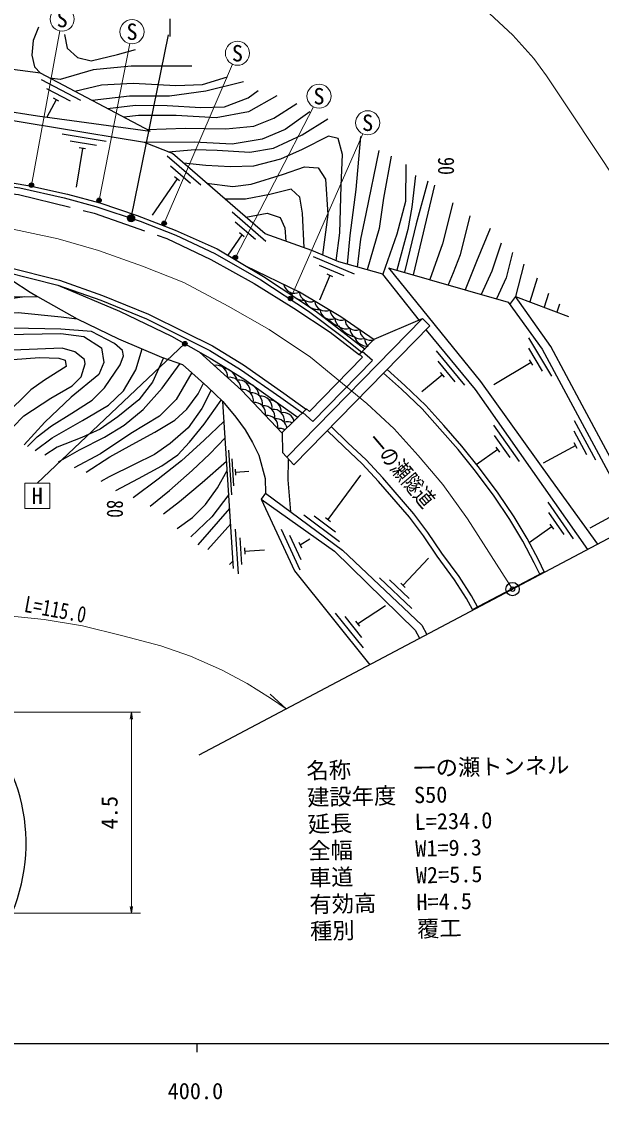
# Model space of a CAD drawing. Units: millimetres at full size, sheet at 1:1000, with parts at other scales. Extents: x 40000 to 680000, y 20000 to 380000.
# Drawn here: x 448334 to 513408, y 198715 to 319537 of the extents above; entities that cross this region are included whole.
import ezdxf
from ezdxf.enums import TextEntityAlignment as Align

# ---------------------------------------------------------------- set-up
doc = ezdxf.new("R2010")
doc.units = ezdxf.units.MM
doc.header["$LTSCALE"] = 1000
doc.header["$PDMODE"] = 32
doc.header["$PDSIZE"] = 500
doc.linetypes.add('CHAIN', pattern=[18.5, 12, -1.5, 3.5, -1.5])
doc.linetypes.add('DASHED', pattern=[7.5, 6, -1.5])
for name, color, linetype, lineweight in [('M-BGD', 7, 'Continuous', 25), ('M-BMK', 2, 'CHAIN', 13), ('M-BMK-OTRS', 5, 'Continuous', 25), ('M-BMK-SRVR', 3, 'Continuous', 25), ('M-STR-HTXT', 7, 'Continuous', 13), ('M-STR-STRC', 7, 'Continuous', 25), ('M-TTL-BAND', 7, 'Continuous', 25)]:
    doc.layers.add(name, color=color, linetype=linetype, lineweight=lineweight)
doc.layers.add('M-BMK-HTXT', color=7, linetype='Continuous')
doc.layers.add('M-OTRS', color=6, linetype='Continuous')
doc.styles.add('ＭＳ ゴシック', font='')
doc.styles.get('ＭＳ ゴシック').set_extended_font_data('MS Gothic')

# ---------------------------------------------------------------- blocks, each defined once
blk = doc.blocks.new('open_arrow')
at = {"color": 0, "linetype": 'Continuous', "lineweight": -2}
blk.add_lwpolyline([(7.5, 1.25), (0, 0), (7.5, -1.25)], dxfattribs=at)

msp = doc.modelspace()

# ---------------------------------------------------------------- hatches: boundary and pattern name
at = {"layer": 'M-STR-STRC'}
for points in [[(449664, 301324, -1), (449225, 301085, -0.41421), (449325, 301424, -0.41421)], [(457255, 299623, -1), (456816, 299384, -0.41421), (456916, 299723, -0.41421)], [(460291, 297274, -1), (460966, 297704, -0.41421), (460843, 297152, -0.41421)], [(464552, 297049, -1), (464113, 296809, -0.41421), (464213, 297149, -0.41421)], [(472545, 293206, -1), (472106, 292966, -0.41421), (472206, 293305, -0.41421)], [(478728, 288621, -1), (478288, 288382, -0.41421), (478388, 288721, -0.41421)], [(466868, 283522, -1), (466429, 283283, -0.41421), (466529, 283622, -0.41421)], [(466887, 283556, -1), (466448, 283317, -0.41421), (466548, 283656, -0.41421)]]:
    msp.add_hatch(color=256, dxfattribs=at).paths.add_polyline_path(points)

# ---------------------------------------------------------------- linework, layer by layer
at = {"layer": 'M-BGD'}
for p, q in [((454992, 310675), (450567, 313003)), ((453828, 310610), (451173, 312006)), ((452221, 310777), (451188, 308814)), ((452531, 310614), (451911, 310940)), ((457824, 306088), (452890, 306900)), ((456740, 305659), (453780, 306146)), ((455162, 305310), (454448, 300969)), ((455508, 305253), (454817, 305367)), ((468456, 301181), (464672, 304448)), ((467307, 301380), (465036, 303340)), ((466045, 301677), (465515, 302134)), ((465780, 301906), (462977, 297822)), ((494687, 301195), (492262, 291152)), ((475736, 294897), (471951, 298164)), ((474587, 295096), (472316, 297056)), ((473060, 295622), (471471, 293339)), ((473325, 295393), (472795, 295851)), ((485706, 291212), (481097, 293151)), ((446502, 291467), (452400, 290002)), ((446644, 292039), (452598, 290561)), ((484551, 291047), (481786, 292210)), ((483258, 290940), (482613, 291211)), ((482936, 291075), (481772, 288310)), ((506207, 290758), (505380, 288122)), ((507447, 289042), (506978, 287517)), ((508688, 287865), (508412, 286975)), ((478095, 270698), (493340, 286235)), ((478870, 269852), (494158, 285432)), ((507831, 279796), (505259, 284084)), ((506802, 280345), (505258, 282918)), ((480651, 275842), (486607, 281912)), ((481021, 274715), (487713, 281535)), ((486272, 282247), (486570, 282537)), ((486607, 281912), (486272, 282247)), ((487713, 281535), (486570, 282537)), ((498084, 278776), (494901, 282632)), ((505696, 281022), (505335, 281623)), ((496985, 279165), (495075, 281479)), ((505516, 281323), (501338, 278817)), ((495567, 279940), (493253, 278031)), ((495790, 279670), (495344, 280210)), ((472136, 258241), (470903, 276944)), ((477574, 273489), (480313, 276139)), ((481021, 274715), (479881, 275721)), ((480651, 275842), (480313, 276139)), ((504214, 270205), (501338, 274296)), ((512765, 270367), (510396, 274770)), ((503148, 270678), (501422, 273132)), ((511763, 270964), (510341, 273605)), ((510524, 272000), (506853, 270025)), ((510690, 271692), (510358, 272308)), ((471563, 271485), (471892, 266495)), ((501794, 271560), (499363, 269851)), ((501995, 271274), (501593, 271847)), ((471929, 270506), (472126, 267513)), ((472304, 269379), (472350, 268680)), ((472327, 269029), (473823, 269128)), ((482725, 263720), (486404, 268704)), ((475695, 266671), (475224, 266008)), ((468143, 260886), (471693, 264962)), ((510285, 261571), (507409, 265661)), ((480001, 264239), (484024, 261270)), ((481162, 264128), (483575, 262346)), ((482443, 263928), (483007, 263512)), ((509219, 262043), (507493, 264498)), ((514734, 264174), (512092, 262752)), ((471807, 263234), (469257, 260370)), ((472298, 262623), (472627, 257634)), ((477453, 262628), (479557, 258092)), ((507865, 262925), (505286, 261112)), ((508067, 262639), (507664, 263212)), ((472813, 261654), (473010, 258661)), ((478418, 261974), (479681, 259252)), ((479446, 261183), (479741, 260548)), ((479594, 260865), (480697, 261537)), ((473337, 260537), (473384, 259838)), ((473361, 260187), (475606, 260335)), ((471654, 258683), (472080, 259085)), ((491142, 256347), (493999, 259373)), ((498952, 253628), (506982, 257867)), ((488501, 257191), (492136, 253758)), ((489640, 256941), (491821, 254881)), ((490888, 256587), (491397, 256107)), ((486022, 252039), (489191, 254096)), ((483520, 253236), (486653, 249338)), ((484614, 252832), (486494, 250494)), ((485803, 252312), (486241, 251766))]:
    msp.add_line(p, q, dxfattribs=at)
for points in [[(450250, 318899), (449645, 317405), (449486, 315783), (449773, 314480), (450461, 313737)], [(453144, 318104), (453462, 316546), (454607, 315497), (456134, 315147), (459092, 315847), (461128, 316419)], [(467427, 314533), (460652, 314533), (456390, 314120), (452668, 313039), (451497, 313192)], [(454298, 311718), (457312, 312435), (460843, 312626), (465646, 312372), (468635, 312499), (471435, 313325)], [(492989, 286010), (488859, 291206), (483932, 292609), (480923, 293875), (475671, 295746), (465261, 304732), (462150, 305984), (442135, 309279), (435020, 312130), (421893, 307351), (407529, 302398), (407529, 301409)], [(473225, 312780), (469027, 311731), (464924, 311191), (460439, 311191), (456271, 310680)], [(457996, 309773), (461107, 310173), (464669, 310141), (468454, 309887), (471094, 309983), (473766, 311000), (474879, 311826)], [(476979, 311222), (473798, 309410), (470172, 308743), (465687, 308997), (461457, 308997), (459796, 308826)], [(480668, 309410), (477933, 307439), (475325, 306358), (471953, 305786), (467691, 306009), (462150, 305984)], [(462439, 307436), (466705, 307598), (471253, 307503), (474402, 307821), (476661, 308711), (479237, 310364)], [(464788, 304922), (467818, 305182), (470299, 305118), (473957, 304896), (476597, 305341), (479810, 306835), (482704, 308616)], [(483634, 292734), (484052, 295861), (484211, 301106), (484338, 304635), (483861, 306415), (482780, 306701), (479821, 305207), (477404, 304095), (474351, 303332), (471797, 303236), (468998, 303395), (466513, 303650)], [(486381, 306638), (485841, 300694), (485173, 295543), (484875, 292341)], [(488417, 305081), (486986, 297991), (486381, 295130), (486005, 292019)], [(469093, 301424), (472052, 301043), (474119, 301297), (477745, 302442), (480099, 303268), (481626, 303141), (482453, 301869), (482707, 297927), (482095, 293382)], [(489816, 304445), (488958, 299740), (488449, 296338), (487119, 291702)], [(491474, 303516), (491411, 299383), (490457, 295695), (488859, 291206)], [(405336, 301332), (419771, 301840), (429947, 302612), (434292, 302715), (438498, 302573), (445279, 301803), (449279, 301140), (453496, 300198), (457116, 299219), (461320, 297781), (465580, 296144), (470285, 294044), (475467, 290965), (481307, 287117), (486899, 282804)], [(407971, 299974), (422862, 301653), (431293, 302182), (436999, 302120), (443400, 301527), (448129, 300881), (453126, 299786), (456689, 298812), (461643, 297149), (465632, 295606), (470014, 293530), (475173, 290600), (480545, 287069), (484477, 284122), (486570, 282459)], [(492556, 302276), (492142, 298715), (491665, 296235), (490439, 291677)], [(493924, 301640), (492619, 296871), (491920, 293915), (491300, 291429)], [(480066, 294180), (479844, 298055), (479558, 299867), (478604, 300757), (476187, 300153), (473483, 299612), (471184, 299619)], [(496728, 299219), (495583, 294610), (494144, 290610)], [(473514, 297608), (475900, 298055), (477363, 297578), (477872, 296401), (477978, 294924)], [(498636, 297757), (497555, 293402), (496760, 291367), (496211, 290015)], [(500927, 296354), (499400, 292634), (498100, 289471)], [(502135, 294701), (501117, 291553), (499897, 288954)], [(503439, 293651), (502708, 290822), (501635, 288454)], [(409258, 291559), (406358, 288149), (406686, 287591), (422546, 287061), (438078, 288655), (450130, 288700)], [(445889, 291569), (447257, 290534), (449310, 289218), (450130, 288700), (454572, 286214), (459232, 283987), (464028, 281926), (466412, 281098), (469212, 278601), (470903, 276944), (472380, 275195), (473414, 273755), (474232, 272337), (474968, 270919), (475687, 268325), (475695, 266671)], [(487918, 283872), (484160, 286457), (479540, 289216), (473506, 292130)], [(489493, 291949), (499845, 279198), (507703, 268254), (512968, 260954)], [(489493, 291949), (502930, 288081), (506761, 282803), (509145, 278362), (517284, 263234)], [(504712, 292348), (503766, 288732), (503105, 287839)], [(452400, 290002), (457226, 288291), (462343, 286206), (466407, 284206), (469466, 282662), (472902, 280548), (477434, 277415), (479881, 275644)], [(452400, 290002), (459345, 287084), (465177, 284266), (469498, 281806), (473280, 279506), (479363, 275143)], [(452598, 290561), (457436, 288845), (462585, 286747), (466671, 284736), (469755, 283179), (473226, 281045), (477776, 277899), (480313, 276062)], [(401835, 288598), (402359, 287707), (404126, 286028), (407745, 283939), (413863, 281765), (417805, 280408), (422899, 279288), (426863, 278814), (431861, 279309), (436040, 280127), (439978, 280709), (445837, 281548), (450361, 281871), (452537, 281807), (453247, 281592), (453334, 280881), (450899, 279331), (449369, 278246), (446375, 275318), (444845, 273143)], [(446396, 272627), (447344, 274069), (448594, 275339), (451609, 277320), (454001, 278720), (455013, 279732), (455465, 281153), (455401, 281648), (454324, 282509), (452902, 282940), (444522, 282574), (440343, 282488), (435841, 281583), (431690, 280679), (428631, 280119), (424624, 280119), (418937, 281174), (413487, 283026), (409966, 284674), (407898, 285707), (405292, 286848), (403689, 288216)], [(407349, 287569), (408814, 286341), (410828, 285050), (413740, 283715), (416236, 282687), (419585, 281811), (422606, 281111), (424459, 280869), (427195, 280957), (430326, 281482), (434420, 282554), (437529, 283517), (441273, 284195), (444907, 284436), (448556, 284481), (452759, 284568), (455343, 284218), (457291, 282949), (457554, 281330), (457006, 279973), (453920, 277435), (450962, 274642), (448619, 272104)], [(448704, 288695), (443209, 287935), (438436, 287475), (435349, 286994), (432496, 286206), (428884, 284849), (426454, 284214), (423279, 283842), (421168, 284084), (419526, 284500), (417271, 285660), (415301, 286622), (413858, 287351)], [(518154, 263694), (511236, 276556), (507733, 283131), (503766, 288732), (509727, 286477)], [(448991, 271907), (450086, 272979), (451706, 274204), (453961, 275649), (456260, 277093), (457639, 278471), (459412, 281075), (459784, 282060), (459658, 282660), (458782, 283448), (456199, 284783), (452740, 285067), (447332, 285177), (442910, 285199), (438086, 284410), (434539, 283469), (431277, 282703), (427567, 282002), (424480, 281761), (421328, 281914), (419586, 282223), (416149, 283667), (413018, 285527), (409407, 287500)], [(411815, 287420), (413763, 286205), (416565, 284652), (420068, 283405), (423658, 282967), (427380, 283492), (431136, 284346), (434245, 285265), (437113, 285987), (439915, 286490), (444009, 286840), (447938, 286906), (452776, 286447), (454572, 286214)], [(486570, 282537), (487918, 283949), (493340, 286235), (494158, 285432)], [(511863, 260370), (499260, 278294), (493764, 284953)], [(449862, 271464), (451772, 272877), (455169, 274810), (458095, 276520), (459781, 278156), (461176, 280496), (461853, 282861)], [(464255, 281847), (463011, 279133), (461498, 277150), (459142, 275217), (457159, 273854), (455101, 272913), (452324, 271847), (450932, 270926)], [(477574, 273411), (473020, 278221), (468322, 282475)], [(452469, 270183), (454849, 271546), (457626, 272958), (459858, 274297), (461991, 276056), (464123, 278460), (466142, 281192)], [(506982, 257867), (506363, 259115), (505076, 261593), (503597, 264014), (501830, 266660), (499730, 269473), (497749, 271931), (495707, 274251), (493707, 276516), (491346, 278760), (489366, 280548)], [(467435, 280186), (465685, 277172), (463801, 275313), (460602, 273380), (457180, 271075), (454254, 269514)], [(506475, 257599), (505852, 258855), (504577, 261311), (503114, 263705), (501362, 266329), (499277, 269122), (497310, 271562), (495277, 273872), (493294, 276117), (490956, 278339), (488964, 280139)], [(455593, 269018), (458246, 270753), (460751, 272116), (463305, 273528), (465536, 274842), (466875, 276106), (468140, 277791), (468759, 279005)], [(469596, 278225), (468582, 276158), (467031, 273992), (465003, 272244), (463252, 271003), (460966, 269890), (458162, 268499), (457228, 267983)], [(458918, 266989), (461463, 268301), (464087, 269731), (465856, 270963), (467188, 272374), (468839, 274421), (470733, 277111)], [(471050, 274711), (468842, 272619), (466297, 270294), (463670, 268239), (460847, 266152)], [(477574, 273489), (477600, 271238), (478870, 269852)], [(498952, 253628), (498281, 254853), (496923, 256966), (494990, 259602), (493434, 261893), (491853, 263969), (488402, 267970), (486562, 269962), (484533, 271883), (482635, 273688)], [(499501, 253918), (498815, 255170), (497435, 257318), (495498, 259961), (493938, 262256), (492335, 264360), (488866, 268384), (487004, 270399), (484961, 272333), (483070, 274131)], [(462755, 265198), (464923, 266987), (467467, 269212), (469455, 271080), (471170, 272891)], [(471346, 270228), (468620, 267821), (466076, 265695), (464266, 264324)], [(478549, 264565), (478241, 268163), (478291, 270406)], [(465797, 262695), (467527, 263946), (468958, 265417), (470310, 267265), (471413, 269210)], [(471590, 266516), (469694, 264026), (467348, 261780)], [(475224, 266008), (483446, 260172), (492512, 251334), (493003, 250405)], [(475224, 266008), (478961, 257950), (487403, 247446)], [(475695, 266671), (484362, 260274), (493242, 251889), (493803, 250828)]]:
    msp.add_lwpolyline(points, dxfattribs=at)
msp.add_lwpolyline([(435902, 313290), (441501, 310314), (450135, 308955), (462759, 307267), (450461, 313737), (441843, 314855)], close=True, dxfattribs=at)
at = {"layer": 'M-BGD', "linetype": 'DASHED'}
msp.add_lwpolyline([(407869, 299067), (418373, 300477), (423003, 300944), (431321, 301474), (436987, 301345), (447979, 300154), (456487, 298073), (464627, 295201), (469586, 292854), (474449, 290176), (478904, 287410), (482979, 284737), (486272, 282169)], dxfattribs=at)
at = {"layer": 'M-BGD'}
for centre, radius, start, end in [((478966, 290326), 1250, 191.08825, 297.34846), ((480087, 290286), 1988, 213.12012, 270.38484), ((480741, 289372), 1250, 186.02684, 292.28705), ((481566, 288802), 1549, 198.95393, 279.35995), ((482459, 288346), 1250, 186.02684, 292.28705), ((483049, 287405), 1250, 185.70149, 291.96169), ((484177, 287307), 1250, 185.37177, 290.86687), ((484633, 287737), 2433, 219.51205, 252.22561), ((484741, 286337), 1250, 183.46972, 289.72992), ((486715, 287608), 3572, 217.74233, 253.54575), ((485871, 286190), 1250, 182.34396, 288.60417), ((486412, 285211), 1250, 182.34396, 288.60417), ((487106, 284633), 1474, 197.83749, 275.37063), ((487519, 285056), 1250, 182.34396, 288.60417), ((487826, 283986), 1006, 178.08674, 234.66119), ((470205, 279758), 1250, 354.70432, 100.96452), ((470782, 278906), 1798, 14.04958, 81.61926), ((471687, 278416), 1250, 354.70432, 100.96452), ((472731, 278109), 1250, 353.17907, 99.43928), ((473104, 277062), 1250, 349.50352, 97.88812), ((473420, 277433), 1590, 5.70605, 83.67593), ((474142, 276683), 1250, 349.90811, 96.16832), ((474476, 275593), 1250, 350.30977, 96.56997), ((475194, 276294), 1250, 350.10733, 96.36754), ((476069, 275734), 1416, 358.10993, 88.56611), ((475526, 275210), 1250, 350.30977, 96.56997), ((476577, 274828), 1250, 350.30977, 96.56997), ((477709, 274458), 1250, 12.28246, 100.3205), ((475851, 274141), 1250, 350.30977, 96.56997), ((476902, 273758), 1250, 9.06438, 96.56997), ((478159, 273418), 1250, 62.84389, 106.26234), ((477226, 272688), 1250, 56.89097, 96.56997), ((428726, 227419), 20120, 337.31313, 202.68687)]:
    msp.add_arc(centre, radius, start, end, dxfattribs=at)
at = {"layer": 'M-BMK'}
msp.add_lwpolyline([(319972, 282615), (391728, 293220), (408620, 295461), (416053, 296390), (419037, 296781), (429453, 297550), (434031, 297596), (438262, 297423), (440579, 297245), (446326, 296484), (452438, 295189), (456978, 293889), (461909, 292131), (466535, 290281), (471520, 287648), (476115, 285015), (480746, 281931), (487062, 276719), (490131, 273873), (492851, 270890), (495601, 267629), (498394, 263803), (503435, 255917)], dxfattribs=at)
at = {"layer": 'M-BMK-OTRS'}
msp.add_line((468257, 237330), (539007, 274712), dxfattribs=at)
at = {"layer": 'M-BMK-SRVR'}
msp.add_circle((503435, 255917), 750, dxfattribs=at)
at = {"layer": 'M-OTRS'}
msp.add_point((503435, 255917), dxfattribs=at)
at = {"layer": 'M-STR-HTXT'}
for p, q in [((449444, 301204), (452647, 318490)), ((457035, 299503), (460471, 317076)), ((464333, 296929), (472025, 314746)), ((472325, 293086), (481091, 309972)), ((478508, 288501), (486631, 306953)), ((466668, 283436), (450098, 267780)), ((478044, 242502), (476222, 244147)), ((444476, 242108), (461665, 242108)), ((460665, 219608), (460665, 242108)), ((444476, 219608), (461665, 219608))]:
    msp.add_line(p, q, dxfattribs=at)
for points in [[(403641, 340155), (428176, 339978), (437632, 339592), (444611, 339028), (451302, 338226), (458795, 337229), (463508, 336466), (469296, 335148), (476473, 333065), (482831, 331035), (488739, 328279), (492549, 326339), (495920, 324166), (498196, 322646), (500844, 320454), (503452, 318023), (505815, 315395), (507230, 313438), (509124, 310636), (513548, 303970), (522740, 289997), (534623, 272396)], [(410980, 251498), (416720, 252255), (428280, 253170), (434081, 253556), (439627, 253511), (445372, 253089), (450890, 252526), (455168, 251787), (459709, 250683), (463961, 249556), (467292, 248385), (470765, 246857), (473650, 245328), (476263, 243707), (478044, 242502)]]:
    msp.add_lwpolyline(points, dxfattribs=at)
msp.add_lwpolyline([(448692, 267780), (451504, 267780), (451504, 264968), (448692, 264968)], close=True, dxfattribs=at)
for centre in [(452893, 319817), (460730, 318401), (472560, 315985), (481713, 311170), (487175, 308189)]:
    msp.add_circle(centre, 1350, dxfattribs=at)
at = {"layer": 'M-STR-STRC'}
for p, q in [((464980, 319844), (464980, 317844)), ((460628, 297489), (464815, 318035))]:
    msp.add_line(p, q, dxfattribs=at)
for centre, radius in [((449444, 301204), 250), ((457035, 299503), 250), ((460628, 297489), 400), ((464333, 296929), 250), ((472325, 293086), 250), ((478508, 288501), 250), ((466649, 283402), 250), ((466668, 283436), 250)]:
    msp.add_circle(centre, radius, dxfattribs=at)
at = {"layer": 'M-TTL-BAND'}
for p, q in [((40000, 205000), (579000, 205000)), ((468000, 205000), (468000, 204000))]:
    msp.add_line(p, q, dxfattribs=at)

# ---------------------------------------------------------------- block references
at = {"layer": 'M-STR-HTXT', "xscale": 100, "yscale": 100}
for p, rotation in [((460665, 242108), 270), ((460665, 219608), 90)]:
    msp.add_blockref('open_arrow', p, dxfattribs=dict(at, rotation=rotation))

# ---------------------------------------------------------------- texts
at = {"layer": 'M-BGD', "style": 'ＭＳ ゴシック', "width": 0.8}
for s, p in [('90', (494526, 303347)), ('80', (457376, 264912))]:
    msp.add_text(s, height=1833, rotation=270, dxfattribs=at).set_placement(p, align=Align.BOTTOM_CENTER)
at = {"layer": 'M-BMK-HTXT', "style": 'ＭＳ ゴシック', "width": 0.8}
msp.add_text('一の瀬隧道', height=1833, rotation=310.354, dxfattribs=at).set_placement((489836, 268300), align=Align.BOTTOM_CENTER)
at = {"layer": 'M-STR-HTXT', "style": 'ＭＳ ゴシック'}
for s, p in [('S', (452893, 319817)), ('S', (460730, 318401)), ('S', (472560, 315985)), ('S', (481713, 311170)), ('S', (487175, 308189)), ('H', (450098, 266374))]:
    msp.add_text(s, height=1833, dxfattribs=at).set_placement(p, align=Align.MIDDLE_CENTER)
at = {"layer": 'M-STR-HTXT', "style": 'ＭＳ ゴシック', "width": 0.8}
msp.add_text('L=115.0', height=1833, rotation=349.588, dxfattribs=at).set_placement((451876, 252209), align=Align.BOTTOM_CENTER)
at = {"layer": 'M-STR-HTXT', "style": 'ＭＳ ゴシック'}
for s, p in [('名称', (480343, 234100)), ('一の瀬トンネル', (492340, 234367)), ('建設年度', (480410, 231101)), ('S50', (492407, 231367)), ('延長', (480476, 228102)), ('L=234.0', (492473, 228368)), ('全幅', (480543, 225102)), ('W1=9.3', (492540, 225369)), ('車道', (480609, 222103)), ('W2=5.5', (492606, 222369)), ('有効高', (480676, 219104)), ('H=4.5', (492673, 219370)), ('種別', (480747, 216108)), ('覆工', (492744, 216375))]:
    msp.add_text(s, height=1833, rotation=1.272, dxfattribs=at).set_placement(p, align=Align.BOTTOM_LEFT)
msp.add_text('4.5', height=1833, rotation=90, dxfattribs=at).set_placement((459665, 230858), align=Align.BOTTOM_CENTER)
at = {"layer": 'M-TTL-BAND', "style": 'ＭＳ ゴシック'}
msp.add_text('400.0', height=1833, dxfattribs=at).set_placement((467844, 198195), align=Align.BOTTOM_CENTER)

doc.saveas('drawing.dxf')
